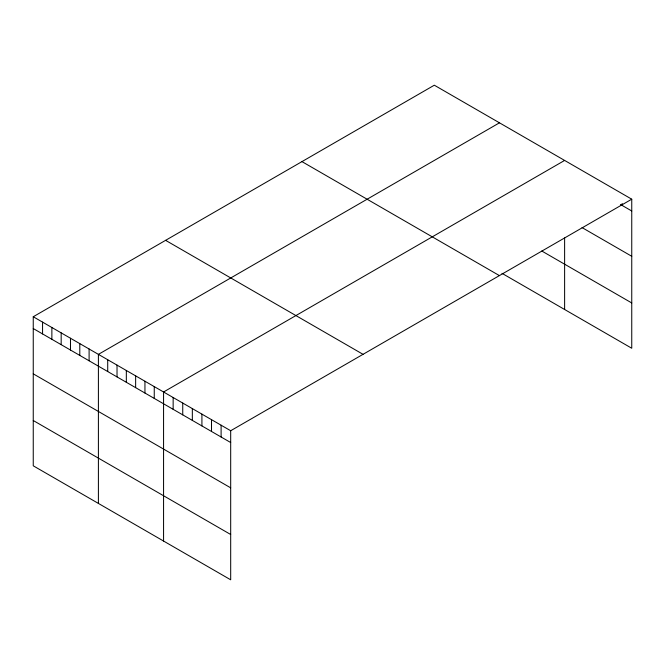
<?xml version="1.0" encoding="UTF-8"?>
<svg xmlns="http://www.w3.org/2000/svg" width="665" height="665" viewBox="0 0 665 665"><rect width="100%" height="100%" fill="white"/><g stroke="black" fill="none" stroke-linecap="round" stroke-linejoin="round"><path stroke-width="1" d="M33.25 316.748L230.689 430.737L230.689 579.797L33.25 465.808L33.25 316.748L434.312 85.203L631.75 199.192L631.75 348.252L502 273.34M499.465 122.817L98.403 354.37L98.403 503.422M564.618 160.431L163.565 391.984L163.565 541.044M230.689 430.737L631.75 199.192M620.42 204.446L631.75 210.988M582.058 227.596L631.75 256.283M541.775 251.004L631.75 302.957M301.96 161.612L499.398 275.601M165.602 240.339L363.04 354.329M33.25 328.543L230.689 442.533M33.25 373.838L230.689 487.836M33.25 420.513L230.689 534.502M622.157 203.482L622.157 205.452M564.618 237.945L564.618 309.491M221.104 425.201L221.104 436.996M211.512 419.665L211.512 431.46M201.919 414.129L201.919 425.924M192.335 408.593L192.335 420.388M182.742 403.057L182.742 414.852M173.149 397.52L173.149 409.316M154.255 386.606L154.255 398.401M144.945 381.236L144.945 393.032M135.635 375.858L135.635 387.653M126.333 370.488L126.333 382.284M117.023 365.118L117.023 376.905M107.713 359.74L107.713 371.536M89.102 348.992L89.102 360.787M79.792 343.622L79.792 355.409M70.482 338.244L70.482 350.039M61.172 332.874L61.172 344.661M51.87 327.496L51.87 339.291M42.56 322.126L42.56 333.921"/></g></svg>
